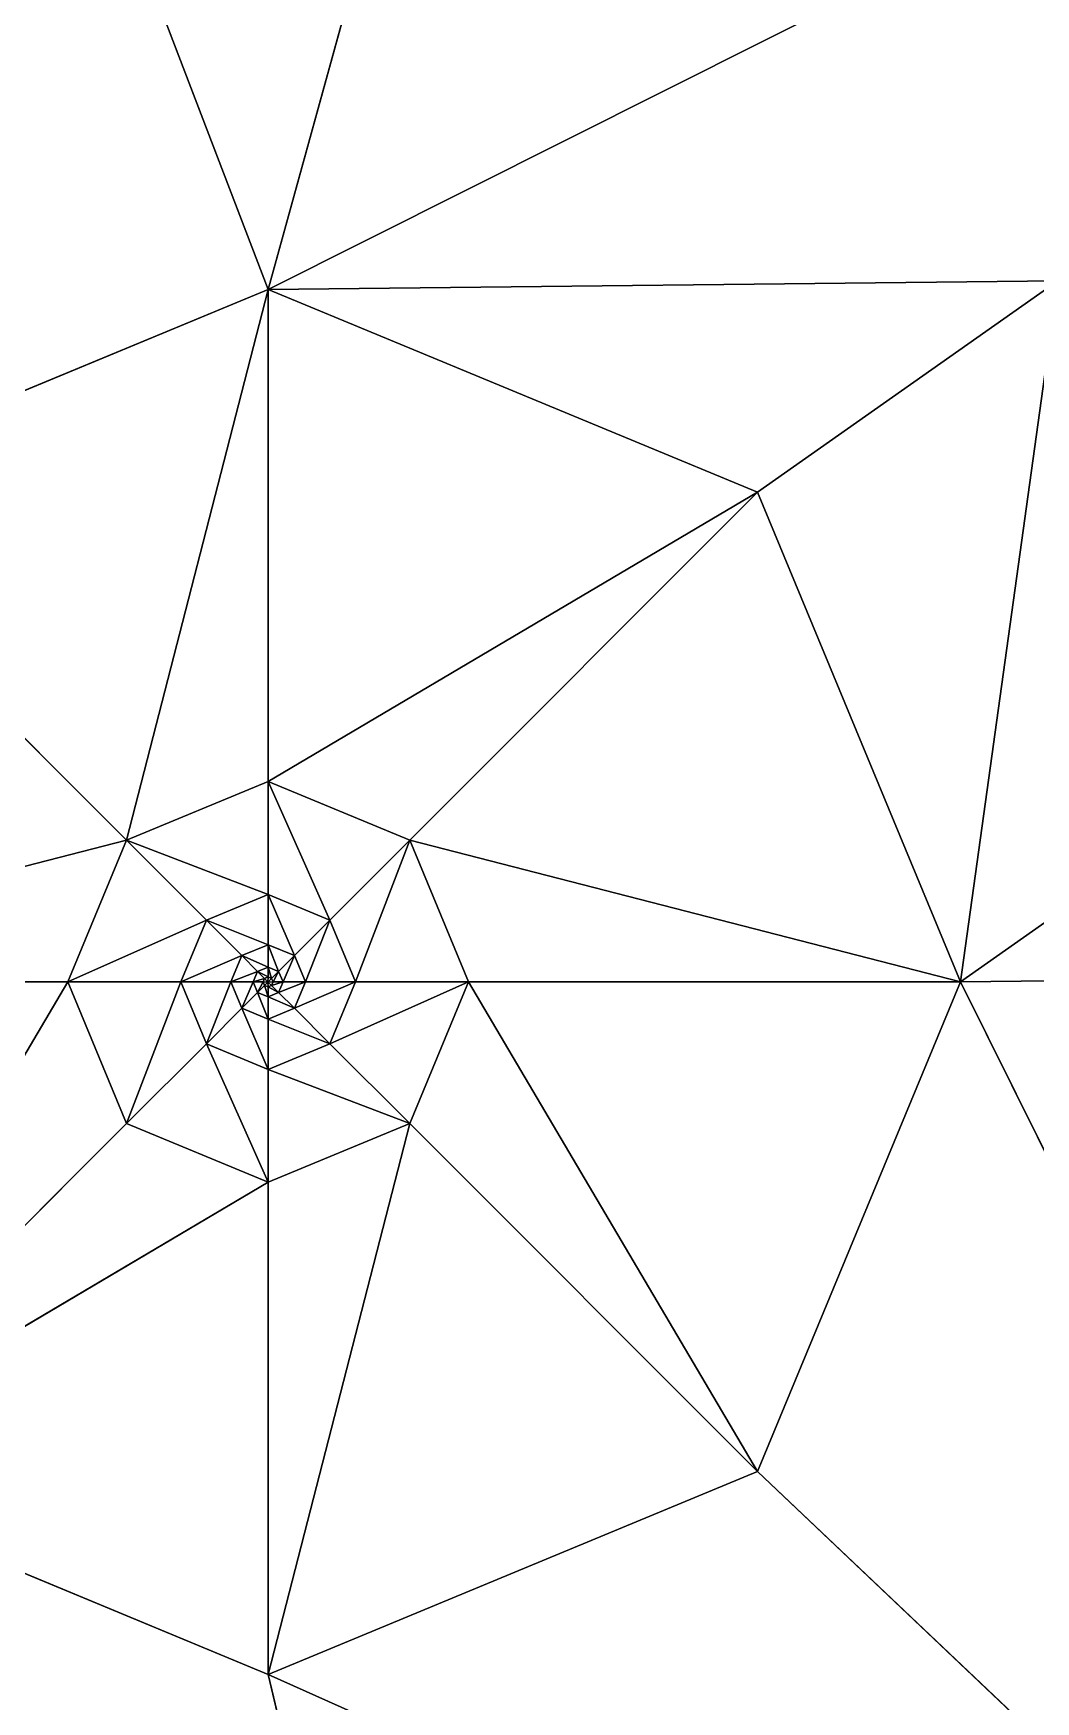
# Model space of a CAD drawing. Header units: metres. Extents: x 0 to 613718, y 0 to 269741.
# Drawn here: x 612814.6 to 612914.6, y 267830.2 to 267996.7 of the extents above; entities that cross this region are included whole.
import ezdxf

# ---------------------------------------------------------------- set-up
doc = ezdxf.new("R2010")
doc.units = ezdxf.units.M
doc.layers.get('0').update_dxf_attribs({"color": 13, "true_color": 0xff5454})

# ---------------------------------------------------------------- blocks, each defined once
blk = doc.blocks.new('Group1_1')
for p, q in [((612873, 268097.87, 246.96), (612838, 267971.13, 246.44)), ((612838, 267971.13, 246.44), (612817.06, 268025.84, 246.65)), ((612838, 267971.13, 246.44), (612937.12, 268020.88, 246.75)), ((612838, 267971.13, 246.44), (612916.87, 267972, 246.53)), ((612916.87, 267972, 246.53), (612886.88, 267950.88, 246.41)), ((612907.13, 267902, 246.28), (612916.87, 267972, 246.53)), ((612789.12, 267950.88, 246.34), (612838, 267971.13, 246.44)), ((612838, 267971.13, 246.44), (612823.86, 267916.14, 246.23)), ((612838, 267922, 246.25), (612838, 267971.13, 246.44)), ((612838, 267971.13, 246.44), (612886.88, 267950.88, 246.41)), ((612789.12, 267950.88, 246.34), (612823.86, 267916.14, 246.23)), ((612886.88, 267950.88, 246.41), (612838, 267922, 246.25)), ((612886.88, 267950.88, 246.41), (612852.14, 267916.14, 246.25)), ((612886.88, 267950.88, 246.41), (612907.13, 267902, 246.28)), ((612937.12, 267923.12, 246.38), (612907.13, 267902, 246.28)), ((612823.86, 267916.14, 246.23), (612838, 267922, 246.25)), ((612838, 267910.73, 246.21), (612838, 267922, 246.25)), ((612844.17, 267908.17, 246.21), (612838, 267922, 246.25)), ((612852.14, 267916.14, 246.25), (612838, 267922, 246.25)), ((612823.86, 267916.14, 246.23), (612768.87, 267902, 246.21)), ((612818, 267902, 246.2), (612823.86, 267916.14, 246.23)), ((612823.86, 267916.14, 246.23), (612831.83, 267908.17, 246.2)), ((612838, 267910.73, 246.21), (612823.86, 267916.14, 246.23)), ((612852.14, 267916.14, 246.25), (612844.17, 267908.17, 246.21)), ((612846.73, 267902, 246.19), (612852.14, 267916.14, 246.25)), ((612852.14, 267916.14, 246.25), (612858, 267902, 246.21)), ((612907.13, 267902, 246.28), (612852.14, 267916.14, 246.25)), ((612831.83, 267908.17, 246.2), (612838, 267910.73, 246.21)), ((612838, 267910.73, 246.21), (612838, 267905.72, 246.18)), ((612840.63, 267904.63, 246.18), (612838, 267910.73, 246.21)), ((612844.17, 267908.17, 246.21), (612838, 267910.73, 246.21)), ((612831.83, 267908.17, 246.2), (612818, 267902, 246.2)), ((612829.27, 267902, 246.18), (612831.83, 267908.17, 246.2)), ((612831.83, 267908.17, 246.2), (612835.37, 267904.63, 246.17)), ((612838, 267905.72, 246.18), (612831.83, 267908.17, 246.2)), ((612844.17, 267908.17, 246.21), (612840.63, 267904.63, 246.18)), ((612841.72, 267902, 246.17), (612844.17, 267908.17, 246.21)), ((612846.73, 267902, 246.19), (612844.17, 267908.17, 246.21)), ((612835.37, 267904.63, 246.17), (612829.27, 267902, 246.18)), ((612835.37, 267904.63, 246.17), (612834.28, 267902, 246.17)), ((612838, 267905.72, 246.18), (612835.37, 267904.63, 246.17)), ((612835.37, 267904.63, 246.17), (612836.95, 267903.05, 246.15)), ((612838, 267903.49, 246.15), (612835.37, 267904.63, 246.17)), ((612838, 267905.72, 246.18), (612840.63, 267904.63, 246.18)), ((612838, 267903.49, 246.15), (612838, 267905.72, 246.18)), ((612839.05, 267903.05, 246.15), (612838, 267905.72, 246.18)), ((612840.63, 267904.63, 246.18), (612839.05, 267903.05, 246.15)), ((612839.49, 267902, 246.15), (612840.63, 267904.63, 246.18)), ((612840.63, 267904.63, 246.18), (612841.72, 267902, 246.17)), ((612836.95, 267903.05, 246.15), (612834.28, 267902, 246.17)), ((612836.51, 267902, 246.15), (612836.95, 267903.05, 246.15)), ((612836.95, 267903.05, 246.15), (612838, 267903.49, 246.15)), ((612836.95, 267903.05, 246.15), (612837.65, 267902.35, 246.12)), ((612838, 267902.5, 246.12), (612836.95, 267903.05, 246.15)), ((612838, 267903.49, 246.15), (612838, 267902.5, 246.12)), ((612838.35, 267902.35, 246.12), (612838, 267903.49, 246.15)), ((612839.05, 267903.05, 246.15), (612838, 267903.49, 246.15)), ((612839.05, 267903.05, 246.15), (612838.35, 267902.35, 246.12)), ((612838.5, 267902, 246.12), (612839.05, 267903.05, 246.15)), ((612839.49, 267902, 246.15), (612839.05, 267903.05, 246.15)), ((612818, 267902, 246.2), (612768.87, 267902, 246.21)), ((612789.12, 267853.12, 246.08), (612818, 267902, 246.2)), ((612823.86, 267887.86, 246.16), (612818, 267902, 246.2)), ((612818, 267902, 246.2), (612829.27, 267902, 246.18)), ((612829.27, 267902, 246.18), (612823.86, 267887.86, 246.16)), ((612831.83, 267895.83, 246.17), (612829.27, 267902, 246.18)), ((612829.27, 267902, 246.18), (612834.28, 267902, 246.17)), ((612834.28, 267902, 246.17), (612831.83, 267895.83, 246.17)), ((612834.28, 267902, 246.17), (612836.51, 267902, 246.15)), ((612834.28, 267902, 246.17), (612835.37, 267899.37, 246.16)), ((612836.51, 267902, 246.15), (612835.37, 267899.37, 246.16)), ((612837.65, 267902.35, 246.12), (612836.51, 267902, 246.15)), ((612836.95, 267900.95, 246.15), (612836.51, 267902, 246.15)), ((612836.51, 267902, 246.15), (612837.5, 267902, 246.12)), ((612837.5, 267902, 246.12), (612836.95, 267900.95, 246.15)), ((612836.95, 267900.95, 246.15), (612837.65, 267901.65, 246.12)), ((612837.5, 267902, 246.12), (612837.65, 267902.35, 246.12)), ((612837.98, 267901.99, 246.12), (612837.5, 267902, 246.12)), ((612837.5, 267902, 246.12), (612837.65, 267901.65, 246.12)), ((612838, 267902.5, 246.12), (612837.65, 267902.35, 246.12)), ((612837.65, 267902.35, 246.12), (612837.98, 267901.99, 246.12)), ((612837.65, 267901.65, 246.12), (612837.98, 267901.99, 246.12)), ((612837.65, 267901.65, 246.12), (612838, 267901.5, 246.12)), ((612837.65, 267901.65, 246.12), (612838, 267900.51, 246.15)), ((612838, 267902.5, 246.12), (612837.98, 267901.99, 246.12)), ((612838.35, 267902.35, 246.12), (612837.98, 267901.99, 246.12)), ((612838.5, 267902, 246.12), (612837.98, 267901.99, 246.12)), ((612837.98, 267901.99, 246.12), (612838.35, 267901.65, 246.12)), ((612838, 267901.5, 246.12), (612837.98, 267901.99, 246.12)), ((612838, 267902.5, 246.12), (612838.35, 267902.35, 246.12)), ((612838, 267901.5, 246.12), (612838.35, 267901.65, 246.12)), ((612838, 267900.51, 246.15), (612838, 267901.5, 246.12)), ((612838, 267901.5, 246.12), (612839.05, 267900.95, 246.15)), ((612838.35, 267902.35, 246.12), (612838.5, 267902, 246.12)), ((612838.5, 267902, 246.12), (612838.35, 267901.65, 246.12)), ((612838.35, 267901.65, 246.12), (612839.49, 267902, 246.15)), ((612838.35, 267901.65, 246.12), (612839.05, 267900.95, 246.15)), ((612839.49, 267902, 246.15), (612838.5, 267902, 246.12)), ((612839.05, 267900.95, 246.15), (612839.49, 267902, 246.15)), ((612839.05, 267900.95, 246.15), (612841.72, 267902, 246.17)), ((612841.72, 267902, 246.17), (612839.49, 267902, 246.15)), ((612841.72, 267902, 246.17), (612840.63, 267899.37, 246.16)), ((612840.63, 267899.37, 246.16), (612846.73, 267902, 246.19)), ((612846.73, 267902, 246.19), (612841.72, 267902, 246.17)), ((612844.17, 267895.83, 246.17), (612846.73, 267902, 246.19)), ((612844.17, 267895.83, 246.17), (612858, 267902, 246.21)), ((612858, 267902, 246.21), (612846.73, 267902, 246.19)), ((612858, 267902, 246.21), (612852.14, 267887.86, 246.17)), ((612907.13, 267902, 246.28), (612858, 267902, 246.21)), ((612858, 267902, 246.21), (612886.88, 267853.12, 246.13)), ((612886.88, 267853.12, 246.13), (612907.13, 267902, 246.28)), ((612986, 267902.87, 246.38), (612907.13, 267902, 246.28)), ((612907.13, 267902, 246.28), (612971.08, 267773.34, 246.02)), ((612835.37, 267899.37, 246.16), (612836.95, 267900.95, 246.15)), ((612838, 267900.51, 246.15), (612836.95, 267900.95, 246.15)), ((612836.95, 267900.95, 246.15), (612838, 267898.28, 246.16)), ((612839.05, 267900.95, 246.15), (612838, 267900.51, 246.15)), ((612838, 267898.28, 246.16), (612838, 267900.51, 246.15)), ((612838, 267900.51, 246.15), (612840.63, 267899.37, 246.16)), ((612840.63, 267899.37, 246.16), (612839.05, 267900.95, 246.15)), ((612831.83, 267895.83, 246.17), (612835.37, 267899.37, 246.16)), ((612835.37, 267899.37, 246.16), (612838, 267898.28, 246.16)), ((612835.37, 267899.37, 246.16), (612838, 267893.27, 246.16)), ((612838, 267898.28, 246.16), (612840.63, 267899.37, 246.16)), ((612838, 267893.27, 246.16), (612838, 267898.28, 246.16)), ((612838, 267898.28, 246.16), (612844.17, 267895.83, 246.17)), ((612840.63, 267899.37, 246.16), (612844.17, 267895.83, 246.17)), ((612823.86, 267887.86, 246.16), (612831.83, 267895.83, 246.17)), ((612838, 267893.27, 246.16), (612831.83, 267895.83, 246.17)), ((612831.83, 267895.83, 246.17), (612838, 267882, 246.15)), ((612844.17, 267895.83, 246.17), (612838, 267893.27, 246.16)), ((612852.14, 267887.86, 246.17), (612844.17, 267895.83, 246.17)), ((612838, 267882, 246.15), (612838, 267893.27, 246.16)), ((612838, 267893.27, 246.16), (612852.14, 267887.86, 246.17)), ((612823.86, 267887.86, 246.16), (612789.12, 267853.12, 246.08)), ((612838, 267882, 246.15), (612823.86, 267887.86, 246.16)), ((612852.14, 267887.86, 246.17), (612838, 267832.87, 246.05)), ((612852.14, 267887.86, 246.17), (612838, 267882, 246.15)), ((612886.88, 267853.12, 246.13), (612852.14, 267887.86, 246.17)), ((612789.12, 267853.12, 246.08), (612838, 267882, 246.15)), ((612838, 267832.87, 246.05), (612838, 267882, 246.15)), ((612838, 267832.87, 246.05), (612789.12, 267853.12, 246.08)), ((612838, 267832.87, 246.05), (612886.88, 267853.12, 246.13)), ((612886.88, 267853.12, 246.13), (612971.08, 267773.34, 246.02)), ((612862.59, 267729.88, 245.87), (612838, 267832.87, 246.05)), ((612971.08, 267773.34, 246.02), (612838, 267832.87, 246.05))]:
    blk.add_line(p, q)
mesh = blk.add_polyface()
corners = [(612817.06, 268025.84, 246.65), (612741.17, 268101.73, 246.86), (612789.12, 267950.88, 246.34)]
mesh.append_faces([[corners[k] for k in face] for face in [(0, 1, 2)]])
mesh = blk.add_polyface()
corners = [(612873, 268097.87, 246.96), (612817.06, 268025.84, 246.65), (612838, 267971.13, 246.44)]
mesh.append_faces([[corners[k] for k in face] for face in [(0, 1, 2)]])
mesh = blk.add_polyface()
corners = [(612937.12, 268020.88, 246.75), (612873, 268097.87, 246.96), (612838, 267971.13, 246.44)]
mesh.append_faces([[corners[k] for k in face] for face in [(0, 1, 2)]])
mesh = blk.add_polyface()
corners = [(612838, 267971.13, 246.44), (612817.06, 268025.84, 246.65), (612789.12, 267950.88, 246.34)]
mesh.append_faces([[corners[k] for k in face] for face in [(0, 1, 2)]])
mesh = blk.add_polyface()
corners = [(612937.12, 268020.88, 246.75), (612838, 267971.13, 246.44), (612916.87, 267972, 246.53)]
mesh.append_faces([[corners[k] for k in face] for face in [(0, 1, 2)]])
mesh = blk.add_polyface()
corners = [(612916.87, 267972, 246.53), (612838, 267971.13, 246.44), (612886.88, 267950.88, 246.41)]
mesh.append_faces([[corners[k] for k in face] for face in [(0, 1, 2)]])
mesh = blk.add_polyface()
corners = [(612916.87, 267972, 246.53), (612886.88, 267950.88, 246.41), (612907.13, 267902, 246.28)]
mesh.append_faces([[corners[k] for k in face] for face in [(0, 1, 2)]])
mesh = blk.add_polyface()
corners = [(612937.12, 267923.12, 246.38), (612916.87, 267972, 246.53), (612907.13, 267902, 246.28)]
mesh.append_faces([[corners[k] for k in face] for face in [(0, 1, 2)]])
mesh = blk.add_polyface()
corners = [(612838, 267971.13, 246.44), (612789.12, 267950.88, 246.34), (612823.86, 267916.14, 246.23)]
mesh.append_faces([[corners[k] for k in face] for face in [(0, 1, 2)]])
mesh = blk.add_polyface()
corners = [(612838, 267971.13, 246.44), (612823.86, 267916.14, 246.23), (612838, 267922, 246.25)]
mesh.append_faces([[corners[k] for k in face] for face in [(0, 1, 2)]])
mesh = blk.add_polyface()
corners = [(612886.88, 267950.88, 246.41), (612838, 267971.13, 246.44), (612838, 267922, 246.25)]
mesh.append_faces([[corners[k] for k in face] for face in [(0, 1, 2)]])
mesh = blk.add_polyface()
corners = [(612823.86, 267916.14, 246.23), (612789.12, 267950.88, 246.34), (612768.87, 267902, 246.21)]
mesh.append_faces([[corners[k] for k in face] for face in [(0, 1, 2)]])
mesh = blk.add_polyface()
corners = [(612886.88, 267950.88, 246.41), (612838, 267922, 246.25), (612852.14, 267916.14, 246.25)]
mesh.append_faces([[corners[k] for k in face] for face in [(0, 1, 2)]])
mesh = blk.add_polyface()
corners = [(612907.13, 267902, 246.28), (612886.88, 267950.88, 246.41), (612852.14, 267916.14, 246.25)]
mesh.append_faces([[corners[k] for k in face] for face in [(0, 1, 2)]])
mesh = blk.add_polyface()
corners = [(612986, 267902.87, 246.38), (612937.12, 267923.12, 246.38), (612907.13, 267902, 246.28)]
mesh.append_faces([[corners[k] for k in face] for face in [(0, 1, 2)]])
mesh = blk.add_polyface()
corners = [(612838, 267922, 246.25), (612823.86, 267916.14, 246.23), (612838, 267910.73, 246.21)]
mesh.append_faces([[corners[k] for k in face] for face in [(0, 1, 2)]])
mesh = blk.add_polyface()
corners = [(612844.17, 267908.17, 246.21), (612838, 267922, 246.25), (612838, 267910.73, 246.21)]
mesh.append_faces([[corners[k] for k in face] for face in [(0, 1, 2)]])
mesh = blk.add_polyface()
corners = [(612852.14, 267916.14, 246.25), (612838, 267922, 246.25), (612844.17, 267908.17, 246.21)]
mesh.append_faces([[corners[k] for k in face] for face in [(0, 1, 2)]])
mesh = blk.add_polyface()
corners = [(612823.86, 267916.14, 246.23), (612768.87, 267902, 246.21), (612818, 267902, 246.2)]
mesh.append_faces([[corners[k] for k in face] for face in [(0, 1, 2)]])
mesh = blk.add_polyface()
corners = [(612831.83, 267908.17, 246.2), (612823.86, 267916.14, 246.23), (612818, 267902, 246.2)]
mesh.append_faces([[corners[k] for k in face] for face in [(0, 1, 2)]])
mesh = blk.add_polyface()
corners = [(612838, 267910.73, 246.21), (612823.86, 267916.14, 246.23), (612831.83, 267908.17, 246.2)]
mesh.append_faces([[corners[k] for k in face] for face in [(0, 1, 2)]])
mesh = blk.add_polyface()
corners = [(612852.14, 267916.14, 246.25), (612844.17, 267908.17, 246.21), (612846.73, 267902, 246.19)]
mesh.append_faces([[corners[k] for k in face] for face in [(0, 1, 2)]])
mesh = blk.add_polyface()
corners = [(612858, 267902, 246.21), (612852.14, 267916.14, 246.25), (612846.73, 267902, 246.19)]
mesh.append_faces([[corners[k] for k in face] for face in [(0, 1, 2)]])
mesh = blk.add_polyface()
corners = [(612907.13, 267902, 246.28), (612852.14, 267916.14, 246.25), (612858, 267902, 246.21)]
mesh.append_faces([[corners[k] for k in face] for face in [(0, 1, 2)]])
mesh = blk.add_polyface()
corners = [(612838, 267910.73, 246.21), (612831.83, 267908.17, 246.2), (612838, 267905.72, 246.18)]
mesh.append_faces([[corners[k] for k in face] for face in [(0, 1, 2)]])
mesh = blk.add_polyface()
corners = [(612840.63, 267904.63, 246.18), (612838, 267910.73, 246.21), (612838, 267905.72, 246.18)]
mesh.append_faces([[corners[k] for k in face] for face in [(0, 1, 2)]])
mesh = blk.add_polyface()
corners = [(612844.17, 267908.17, 246.21), (612838, 267910.73, 246.21), (612840.63, 267904.63, 246.18)]
mesh.append_faces([[corners[k] for k in face] for face in [(0, 1, 2)]])
mesh = blk.add_polyface()
corners = [(612831.83, 267908.17, 246.2), (612818, 267902, 246.2), (612829.27, 267902, 246.18)]
mesh.append_faces([[corners[k] for k in face] for face in [(0, 1, 2)]])
mesh = blk.add_polyface()
corners = [(612835.37, 267904.63, 246.17), (612831.83, 267908.17, 246.2), (612829.27, 267902, 246.18)]
mesh.append_faces([[corners[k] for k in face] for face in [(0, 1, 2)]])
mesh = blk.add_polyface()
corners = [(612838, 267905.72, 246.18), (612831.83, 267908.17, 246.2), (612835.37, 267904.63, 246.17)]
mesh.append_faces([[corners[k] for k in face] for face in [(0, 1, 2)]])
mesh = blk.add_polyface()
corners = [(612844.17, 267908.17, 246.21), (612840.63, 267904.63, 246.18), (612841.72, 267902, 246.17)]
mesh.append_faces([[corners[k] for k in face] for face in [(0, 1, 2)]])
mesh = blk.add_polyface()
corners = [(612846.73, 267902, 246.19), (612844.17, 267908.17, 246.21), (612841.72, 267902, 246.17)]
mesh.append_faces([[corners[k] for k in face] for face in [(0, 1, 2)]])
mesh = blk.add_polyface()
corners = [(612835.37, 267904.63, 246.17), (612829.27, 267902, 246.18), (612834.28, 267902, 246.17)]
mesh.append_faces([[corners[k] for k in face] for face in [(0, 1, 2)]])
mesh = blk.add_polyface()
corners = [(612836.95, 267903.05, 246.15), (612835.37, 267904.63, 246.17), (612834.28, 267902, 246.17)]
mesh.append_faces([[corners[k] for k in face] for face in [(0, 1, 2)]])
mesh = blk.add_polyface()
corners = [(612838, 267905.72, 246.18), (612835.37, 267904.63, 246.17), (612838, 267903.49, 246.15)]
mesh.append_faces([[corners[k] for k in face] for face in [(0, 1, 2)]])
mesh = blk.add_polyface()
corners = [(612838, 267903.49, 246.15), (612835.37, 267904.63, 246.17), (612836.95, 267903.05, 246.15)]
mesh.append_faces([[corners[k] for k in face] for face in [(0, 1, 2)]])
mesh = blk.add_polyface()
corners = [(612839.05, 267903.05, 246.15), (612838, 267905.72, 246.18), (612838, 267903.49, 246.15)]
mesh.append_faces([[corners[k] for k in face] for face in [(0, 1, 2)]])
mesh = blk.add_polyface()
corners = [(612840.63, 267904.63, 246.18), (612838, 267905.72, 246.18), (612839.05, 267903.05, 246.15)]
mesh.append_faces([[corners[k] for k in face] for face in [(0, 1, 2)]])
mesh = blk.add_polyface()
corners = [(612840.63, 267904.63, 246.18), (612839.05, 267903.05, 246.15), (612839.49, 267902, 246.15)]
mesh.append_faces([[corners[k] for k in face] for face in [(0, 1, 2)]])
mesh = blk.add_polyface()
corners = [(612841.72, 267902, 246.17), (612840.63, 267904.63, 246.18), (612839.49, 267902, 246.15)]
mesh.append_faces([[corners[k] for k in face] for face in [(0, 1, 2)]])
mesh = blk.add_polyface()
corners = [(612836.95, 267903.05, 246.15), (612834.28, 267902, 246.17), (612836.51, 267902, 246.15)]
mesh.append_faces([[corners[k] for k in face] for face in [(0, 1, 2)]])
mesh = blk.add_polyface()
corners = [(612837.65, 267902.35, 246.12), (612836.95, 267903.05, 246.15), (612836.51, 267902, 246.15)]
mesh.append_faces([[corners[k] for k in face] for face in [(0, 1, 2)]])
mesh = blk.add_polyface()
corners = [(612838, 267903.49, 246.15), (612836.95, 267903.05, 246.15), (612838, 267902.5, 246.12)]
mesh.append_faces([[corners[k] for k in face] for face in [(0, 1, 2)]])
mesh = blk.add_polyface()
corners = [(612838, 267902.5, 246.12), (612836.95, 267903.05, 246.15), (612837.65, 267902.35, 246.12)]
mesh.append_faces([[corners[k] for k in face] for face in [(0, 1, 2)]])
mesh = blk.add_polyface()
corners = [(612838.35, 267902.35, 246.12), (612838, 267903.49, 246.15), (612838, 267902.5, 246.12)]
mesh.append_faces([[corners[k] for k in face] for face in [(0, 1, 2)]])
mesh = blk.add_polyface()
corners = [(612839.05, 267903.05, 246.15), (612838, 267903.49, 246.15), (612838.35, 267902.35, 246.12)]
mesh.append_faces([[corners[k] for k in face] for face in [(0, 1, 2)]])
mesh = blk.add_polyface()
corners = [(612839.05, 267903.05, 246.15), (612838.35, 267902.35, 246.12), (612838.5, 267902, 246.12)]
mesh.append_faces([[corners[k] for k in face] for face in [(0, 1, 2)]])
mesh = blk.add_polyface()
corners = [(612839.49, 267902, 246.15), (612839.05, 267903.05, 246.15), (612838.5, 267902, 246.12)]
mesh.append_faces([[corners[k] for k in face] for face in [(0, 1, 2)]])
mesh = blk.add_polyface()
corners = [(612818, 267902, 246.2), (612768.87, 267902, 246.21), (612789.12, 267853.12, 246.08)]
mesh.append_faces([[corners[k] for k in face] for face in [(0, 1, 2)]])
mesh = blk.add_polyface()
corners = [(612823.86, 267887.86, 246.16), (612818, 267902, 246.2), (612789.12, 267853.12, 246.08)]
mesh.append_faces([[corners[k] for k in face] for face in [(0, 1, 2)]])
mesh = blk.add_polyface()
corners = [(612829.27, 267902, 246.18), (612818, 267902, 246.2), (612823.86, 267887.86, 246.16)]
mesh.append_faces([[corners[k] for k in face] for face in [(0, 1, 2)]])
mesh = blk.add_polyface()
corners = [(612831.83, 267895.83, 246.17), (612829.27, 267902, 246.18), (612823.86, 267887.86, 246.16)]
mesh.append_faces([[corners[k] for k in face] for face in [(0, 1, 2)]])
mesh = blk.add_polyface()
corners = [(612834.28, 267902, 246.17), (612829.27, 267902, 246.18), (612831.83, 267895.83, 246.17)]
mesh.append_faces([[corners[k] for k in face] for face in [(0, 1, 2)]])
mesh = blk.add_polyface()
corners = [(612835.37, 267899.37, 246.16), (612834.28, 267902, 246.17), (612831.83, 267895.83, 246.17)]
mesh.append_faces([[corners[k] for k in face] for face in [(0, 1, 2)]])
mesh = blk.add_polyface()
corners = [(612836.51, 267902, 246.15), (612834.28, 267902, 246.17), (612835.37, 267899.37, 246.16)]
mesh.append_faces([[corners[k] for k in face] for face in [(0, 1, 2)]])
mesh = blk.add_polyface()
corners = [(612836.95, 267900.95, 246.15), (612836.51, 267902, 246.15), (612835.37, 267899.37, 246.16)]
mesh.append_faces([[corners[k] for k in face] for face in [(0, 1, 2)]])
mesh = blk.add_polyface()
corners = [(612837.65, 267902.35, 246.12), (612836.51, 267902, 246.15), (612837.5, 267902, 246.12)]
mesh.append_faces([[corners[k] for k in face] for face in [(0, 1, 2)]])
mesh = blk.add_polyface()
corners = [(612837.5, 267902, 246.12), (612836.51, 267902, 246.15), (612836.95, 267900.95, 246.15)]
mesh.append_faces([[corners[k] for k in face] for face in [(0, 1, 2)]])
mesh = blk.add_polyface()
corners = [(612837.65, 267901.65, 246.12), (612837.5, 267902, 246.12), (612836.95, 267900.95, 246.15)]
mesh.append_faces([[corners[k] for k in face] for face in [(0, 1, 2)]])
mesh = blk.add_polyface()
corners = [(612838, 267900.51, 246.15), (612837.65, 267901.65, 246.12), (612836.95, 267900.95, 246.15)]
mesh.append_faces([[corners[k] for k in face] for face in [(0, 1, 2)]])
mesh = blk.add_polyface()
corners = [(612837.98, 267901.99, 246.12), (612837.65, 267902.35, 246.12), (612837.5, 267902, 246.12)]
mesh.append_faces([[corners[k] for k in face] for face in [(0, 1, 2)]])
mesh = blk.add_polyface()
corners = [(612837.98, 267901.99, 246.12), (612837.5, 267902, 246.12), (612837.65, 267901.65, 246.12)]
mesh.append_faces([[corners[k] for k in face] for face in [(0, 1, 2)]])
mesh = blk.add_polyface()
corners = [(612838, 267902.5, 246.12), (612837.65, 267902.35, 246.12), (612837.98, 267901.99, 246.12)]
mesh.append_faces([[corners[k] for k in face] for face in [(0, 1, 2)]])
mesh = blk.add_polyface()
corners = [(612838, 267901.5, 246.12), (612837.98, 267901.99, 246.12), (612837.65, 267901.65, 246.12)]
mesh.append_faces([[corners[k] for k in face] for face in [(0, 1, 2)]])
mesh = blk.add_polyface()
corners = [(612838, 267901.5, 246.12), (612837.65, 267901.65, 246.12), (612838, 267900.51, 246.15)]
mesh.append_faces([[corners[k] for k in face] for face in [(0, 1, 2)]])
mesh = blk.add_polyface()
corners = [(612838.35, 267902.35, 246.12), (612838, 267902.5, 246.12), (612837.98, 267901.99, 246.12)]
mesh.append_faces([[corners[k] for k in face] for face in [(0, 1, 2)]])
mesh = blk.add_polyface()
corners = [(612838.5, 267902, 246.12), (612838.35, 267902.35, 246.12), (612837.98, 267901.99, 246.12)]
mesh.append_faces([[corners[k] for k in face] for face in [(0, 1, 2)]])
mesh = blk.add_polyface()
corners = [(612838.5, 267902, 246.12), (612837.98, 267901.99, 246.12), (612838.35, 267901.65, 246.12)]
mesh.append_faces([[corners[k] for k in face] for face in [(0, 1, 2)]])
mesh = blk.add_polyface()
corners = [(612838.35, 267901.65, 246.12), (612837.98, 267901.99, 246.12), (612838, 267901.5, 246.12)]
mesh.append_faces([[corners[k] for k in face] for face in [(0, 1, 2)]])
mesh = blk.add_polyface()
corners = [(612839.05, 267900.95, 246.15), (612838.35, 267901.65, 246.12), (612838, 267901.5, 246.12)]
mesh.append_faces([[corners[k] for k in face] for face in [(0, 1, 2)]])
mesh = blk.add_polyface()
corners = [(612839.05, 267900.95, 246.15), (612838, 267901.5, 246.12), (612838, 267900.51, 246.15)]
mesh.append_faces([[corners[k] for k in face] for face in [(0, 1, 2)]])
mesh = blk.add_polyface()
corners = [(612839.49, 267902, 246.15), (612838.5, 267902, 246.12), (612838.35, 267901.65, 246.12)]
mesh.append_faces([[corners[k] for k in face] for face in [(0, 1, 2)]])
mesh = blk.add_polyface()
corners = [(612839.49, 267902, 246.15), (612838.35, 267901.65, 246.12), (612839.05, 267900.95, 246.15)]
mesh.append_faces([[corners[k] for k in face] for face in [(0, 1, 2)]])
mesh = blk.add_polyface()
corners = [(612841.72, 267902, 246.17), (612839.49, 267902, 246.15), (612839.05, 267900.95, 246.15)]
mesh.append_faces([[corners[k] for k in face] for face in [(0, 1, 2)]])
mesh = blk.add_polyface()
corners = [(612841.72, 267902, 246.17), (612839.05, 267900.95, 246.15), (612840.63, 267899.37, 246.16)]
mesh.append_faces([[corners[k] for k in face] for face in [(0, 1, 2)]])
mesh = blk.add_polyface()
corners = [(612846.73, 267902, 246.19), (612841.72, 267902, 246.17), (612840.63, 267899.37, 246.16)]
mesh.append_faces([[corners[k] for k in face] for face in [(0, 1, 2)]])
mesh = blk.add_polyface()
corners = [(612846.73, 267902, 246.19), (612840.63, 267899.37, 246.16), (612844.17, 267895.83, 246.17)]
mesh.append_faces([[corners[k] for k in face] for face in [(0, 1, 2)]])
mesh = blk.add_polyface()
corners = [(612858, 267902, 246.21), (612846.73, 267902, 246.19), (612844.17, 267895.83, 246.17)]
mesh.append_faces([[corners[k] for k in face] for face in [(0, 1, 2)]])
mesh = blk.add_polyface()
corners = [(612858, 267902, 246.21), (612844.17, 267895.83, 246.17), (612852.14, 267887.86, 246.17)]
mesh.append_faces([[corners[k] for k in face] for face in [(0, 1, 2)]])
mesh = blk.add_polyface()
corners = [(612886.88, 267853.12, 246.13), (612858, 267902, 246.21), (612852.14, 267887.86, 246.17)]
mesh.append_faces([[corners[k] for k in face] for face in [(0, 1, 2)]])
mesh = blk.add_polyface()
corners = [(612907.13, 267902, 246.28), (612858, 267902, 246.21), (612886.88, 267853.12, 246.13)]
mesh.append_faces([[corners[k] for k in face] for face in [(0, 1, 2)]])
mesh = blk.add_polyface()
corners = [(612971.08, 267773.34, 246.02), (612907.13, 267902, 246.28), (612886.88, 267853.12, 246.13)]
mesh.append_faces([[corners[k] for k in face] for face in [(0, 1, 2)]])
mesh = blk.add_polyface()
corners = [(612986, 267902.87, 246.38), (612907.13, 267902, 246.28), (612971.08, 267773.34, 246.02)]
mesh.append_faces([[corners[k] for k in face] for face in [(0, 1, 2)]])
mesh = blk.add_polyface()
corners = [(612838, 267898.28, 246.16), (612836.95, 267900.95, 246.15), (612835.37, 267899.37, 246.16)]
mesh.append_faces([[corners[k] for k in face] for face in [(0, 1, 2)]])
mesh = blk.add_polyface()
corners = [(612838, 267900.51, 246.15), (612836.95, 267900.95, 246.15), (612838, 267898.28, 246.16)]
mesh.append_faces([[corners[k] for k in face] for face in [(0, 1, 2)]])
mesh = blk.add_polyface()
corners = [(612840.63, 267899.37, 246.16), (612839.05, 267900.95, 246.15), (612838, 267900.51, 246.15)]
mesh.append_faces([[corners[k] for k in face] for face in [(0, 1, 2)]])
mesh = blk.add_polyface()
corners = [(612840.63, 267899.37, 246.16), (612838, 267900.51, 246.15), (612838, 267898.28, 246.16)]
mesh.append_faces([[corners[k] for k in face] for face in [(0, 1, 2)]])
mesh = blk.add_polyface()
corners = [(612838, 267893.27, 246.16), (612835.37, 267899.37, 246.16), (612831.83, 267895.83, 246.17)]
mesh.append_faces([[corners[k] for k in face] for face in [(0, 1, 2)]])
mesh = blk.add_polyface()
corners = [(612838, 267898.28, 246.16), (612835.37, 267899.37, 246.16), (612838, 267893.27, 246.16)]
mesh.append_faces([[corners[k] for k in face] for face in [(0, 1, 2)]])
mesh = blk.add_polyface()
corners = [(612844.17, 267895.83, 246.17), (612840.63, 267899.37, 246.16), (612838, 267898.28, 246.16)]
mesh.append_faces([[corners[k] for k in face] for face in [(0, 1, 2)]])
mesh = blk.add_polyface()
corners = [(612844.17, 267895.83, 246.17), (612838, 267898.28, 246.16), (612838, 267893.27, 246.16)]
mesh.append_faces([[corners[k] for k in face] for face in [(0, 1, 2)]])
mesh = blk.add_polyface()
corners = [(612838, 267882, 246.15), (612831.83, 267895.83, 246.17), (612823.86, 267887.86, 246.16)]
mesh.append_faces([[corners[k] for k in face] for face in [(0, 1, 2)]])
mesh = blk.add_polyface()
corners = [(612838, 267893.27, 246.16), (612831.83, 267895.83, 246.17), (612838, 267882, 246.15)]
mesh.append_faces([[corners[k] for k in face] for face in [(0, 1, 2)]])
mesh = blk.add_polyface()
corners = [(612852.14, 267887.86, 246.17), (612844.17, 267895.83, 246.17), (612838, 267893.27, 246.16)]
mesh.append_faces([[corners[k] for k in face] for face in [(0, 1, 2)]])
mesh = blk.add_polyface()
corners = [(612852.14, 267887.86, 246.17), (612838, 267893.27, 246.16), (612838, 267882, 246.15)]
mesh.append_faces([[corners[k] for k in face] for face in [(0, 1, 2)]])
mesh = blk.add_polyface()
corners = [(612838, 267882, 246.15), (612823.86, 267887.86, 246.16), (612789.12, 267853.12, 246.08)]
mesh.append_faces([[corners[k] for k in face] for face in [(0, 1, 2)]])
mesh = blk.add_polyface()
corners = [(612886.88, 267853.12, 246.13), (612852.14, 267887.86, 246.17), (612838, 267832.87, 246.05)]
mesh.append_faces([[corners[k] for k in face] for face in [(0, 1, 2)]])
mesh = blk.add_polyface()
corners = [(612852.14, 267887.86, 246.17), (612838, 267882, 246.15), (612838, 267832.87, 246.05)]
mesh.append_faces([[corners[k] for k in face] for face in [(0, 1, 2)]])
mesh = blk.add_polyface()
corners = [(612838, 267882, 246.15), (612789.12, 267853.12, 246.08), (612838, 267832.87, 246.05)]
mesh.append_faces([[corners[k] for k in face] for face in [(0, 1, 2)]])
mesh = blk.add_polyface()
corners = [(612862.59, 267729.88, 245.87), (612789.12, 267853.12, 246.08), (612771.08, 267773.34, 245.9)]
mesh.append_faces([[corners[k] for k in face] for face in [(0, 1, 2)]])
mesh = blk.add_polyface()
corners = [(612862.59, 267729.88, 245.87), (612838, 267832.87, 246.05), (612789.12, 267853.12, 246.08)]
mesh.append_faces([[corners[k] for k in face] for face in [(0, 1, 2)]])
mesh = blk.add_polyface()
corners = [(612971.08, 267773.34, 246.02), (612886.88, 267853.12, 246.13), (612838, 267832.87, 246.05)]
mesh.append_faces([[corners[k] for k in face] for face in [(0, 1, 2)]])
mesh = blk.add_polyface()
corners = [(612971.08, 267773.34, 246.02), (612838, 267832.87, 246.05), (612862.59, 267729.88, 245.87)]
mesh.append_faces([[corners[k] for k in face] for face in [(0, 1, 2)]])

msp = doc.modelspace()

# ---------------------------------------------------------------- block references
msp.add_blockref('Group1_1', (0, 0))

doc.saveas('drawing.dxf')
